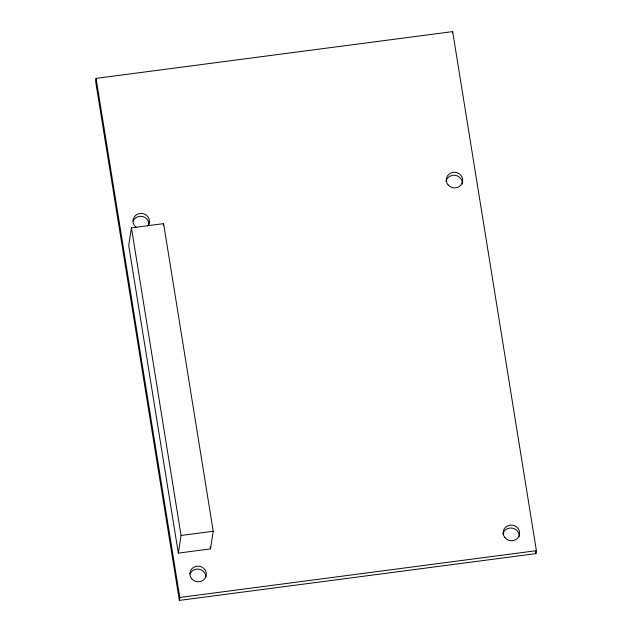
<?xml version="1.0" encoding="UTF-8"?>
<svg xmlns="http://www.w3.org/2000/svg" width="632" height="632" viewBox="0 0 632 632"><rect width="100%" height="100%" fill="white"/><g stroke="black" fill="none" stroke-linecap="round" stroke-linejoin="round"><path stroke-width="0.95" d="M96.064 78.376L95.606 81.307L179.346 600.4L535.936 553.624L536.394 550.693L452.654 31.6L96.064 78.376L179.796 597.469L179.346 600.4M131.448 227.86L128.715 245.5L178.335 553.126L210.488 548.908L213.221 531.259L163.601 223.641L131.448 227.86L181.068 535.478L178.335 553.126M163.309 225.498L163.601 223.641M452.433 33.069L452.654 31.6M181.068 535.478L213.221 531.259M179.796 597.469L536.394 550.693M535.62 551.673L535.936 553.624M210.172 546.957L210.488 548.908M502.882 534.174A8.248 7.821 8.8 0 1 512.212 528.099A8.248 7.821 8.8 0 1 519.141 536.797M133.083 221.176A8.248 7.821 8.8 0 1 142.366 216.476A8.248 7.821 8.8 0 1 148.994 224.431M445.971 181.384A8.248 7.821 8.8 0 1 455.301 175.309A8.248 7.821 8.8 0 1 462.237 184.015M189.987 573.959A8.248 7.821 8.8 0 1 199.278 569.258A8.248 7.821 8.8 0 1 205.898 577.213M136.338 227.441A8.248 7.821 8.8 0 1 134.569 216.468A8.248 7.821 8.8 0 1 146.079 214.959A8.248 7.821 8.8 0 1 147.849 225.932M504.984 537.698A8.248 7.821 8.8 0 0 519.085 535.841A8.248 7.821 8.8 0 0 510.158 525.129A8.248 7.821 8.8 0 0 504.984 537.698M448.08 184.907A8.248 7.821 8.8 0 0 462.174 183.059A8.248 7.821 8.8 0 0 453.247 172.339A8.248 7.821 8.8 0 0 448.08 184.907M191.694 578.793A8.248 7.821 8.8 0 0 205.795 576.937A8.248 7.821 8.8 0 0 196.868 566.225A8.248 7.821 8.8 0 0 191.694 578.793"/></g></svg>
